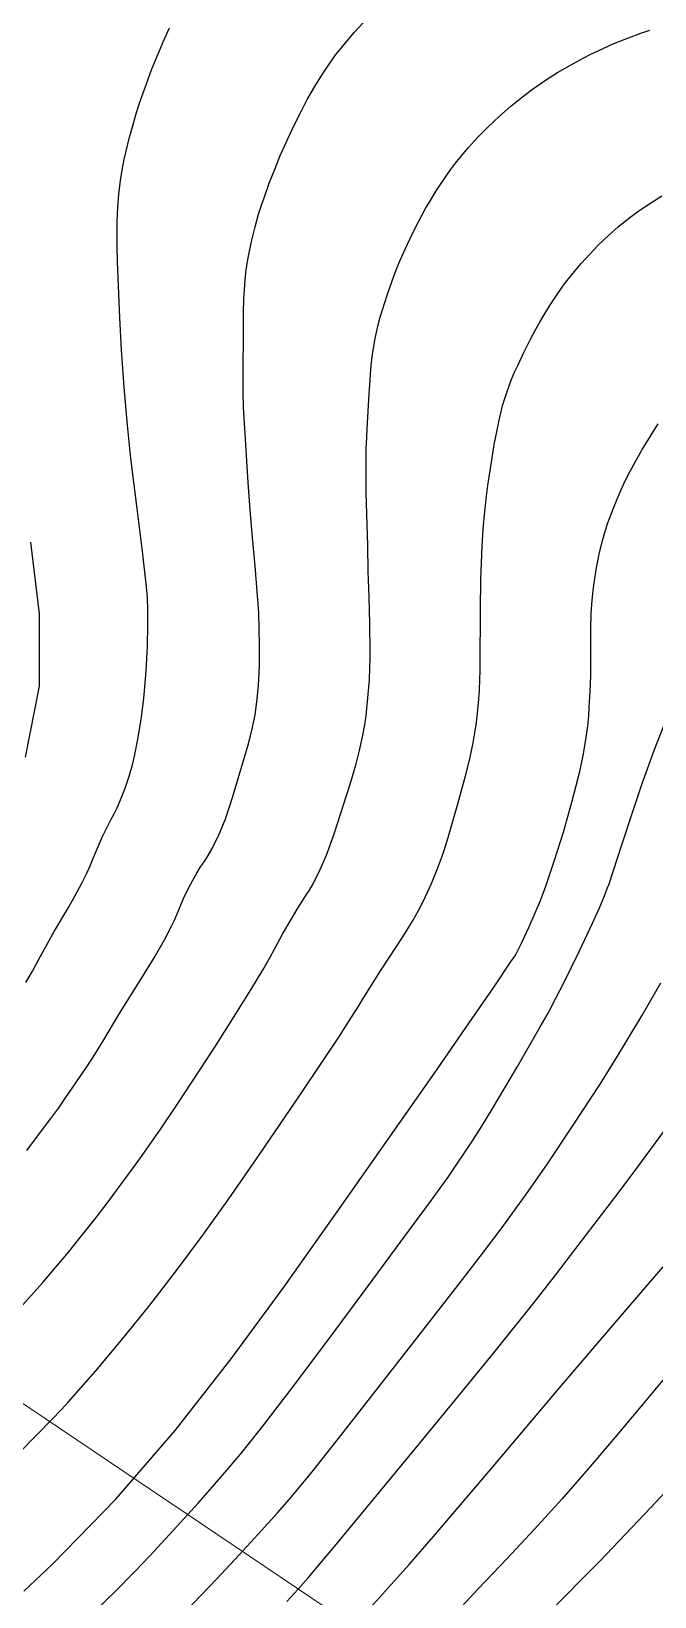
# Model space of a CAD drawing. Header units: millimetres. Extents: x 156921 to 159642, y 477538 to 479586.
# Drawn here: x 157585.42 to 157597.77, y 479088.57 to 479119.56 of the extents above; entities that cross this region are included whole.
import ezdxf

# ---------------------------------------------------------------- set-up
doc = ezdxf.new("R2010")
doc.units = ezdxf.units.MM
doc.header["$MEASUREMENT"] = 0
doc.linetypes.add('CONT', pattern=[2, 1, 1])
doc.layers.add('F0017111', color=94, linetype='Continuous', transparency=0.6)
doc.layers.add('F0017114', color=80, linetype='Continuous', transparency=0.6)
doc.layers.add('평면-임시폴대', color=136, linetype='Continuous', lineweight=9)

msp = doc.modelspace()

# ---------------------------------------------------------------- linework, layer by layer
at = {"layer": 'F0017111', "transparency": 33554521, "flags": 128}
for points in [[(157585.328, 479097.403), (157585.584, 479097.737), (157585.805, 479098.034), (157585.962, 479098.25), (157586.085, 479098.426), (157586.318, 479098.76), (157586.52, 479099.061), (157586.677, 479099.302), (157586.771, 479099.454), (157586.835, 479099.563), (157587.156, 479100.096), (157587.612, 479100.824), (157587.854, 479101.218), (157588.056, 479101.573), (157588.206, 479101.858), (157588.253, 479101.953), (157588.277, 479102.007), (157588.341, 479102.169), (157588.45, 479102.423), (157588.571, 479102.668), (157588.685, 479102.875), (157588.773, 479103.017), (157588.849, 479103.127), (157588.924, 479103.243), (157588.997, 479103.371), (157589.14, 479103.663), (157589.26, 479103.951), (157589.343, 479104.185), (157589.408, 479104.391), (157589.633, 479105.144), (157589.714, 479105.432), (157589.763, 479105.616), (157589.796, 479105.749), (157589.854, 479106.029), (157589.897, 479106.336), (157589.924, 479106.624), (157589.935, 479106.845), (157589.938, 479107.033), (157589.94, 479107.399), (157589.935, 479107.747), (157589.925, 479108.038), (157589.915, 479108.236), (157589.904, 479108.386), (157589.856, 479108.976), (157589.805, 479109.541), (157589.756, 479110.09), (157589.715, 479110.631), (157589.642, 479111.802), (157589.627, 479112.111), (157589.618, 479112.405), (157589.615, 479112.651), (157589.615, 479112.818), (157589.618, 479112.945), (157589.626, 479113.462), (157589.625, 479113.993), (157589.63, 479114.265), (157589.648, 479114.542), (157589.673, 479114.787), (157589.699, 479114.965), (157589.726, 479115.11), (157589.784, 479115.399), (157589.854, 479115.688), (157589.924, 479115.941), (157589.981, 479116.122), (157590.031, 479116.267), (157590.135, 479116.557), (157590.248, 479116.848), (157590.353, 479117.103), (157590.433, 479117.286), (157590.501, 479117.433), (157590.636, 479117.718), (157590.77, 479117.986), (157590.887, 479118.209), (157590.97, 479118.358), (157591.036, 479118.471), (157591.173, 479118.694), (157591.321, 479118.912), (157591.456, 479119.1), (157591.558, 479119.231), (157591.644, 479119.333), (157591.817, 479119.535), (157591.996, 479119.729)], [(157585.135, 479094.215), (157585.645, 479094.788), (157585.902, 479095.089), (157586.161, 479095.399), (157586.388, 479095.678), (157586.551, 479095.883), (157586.682, 479096.051), (157586.943, 479096.39), (157587.202, 479096.734), (157587.426, 479097.038), (157587.585, 479097.258), (157587.71, 479097.437), (157587.983, 479097.829), (157588.298, 479098.296), (157589.053, 479099.447), (157589.442, 479100.055), (157589.768, 479100.582), (157590.012, 479100.986), (157590.15, 479101.229), (157590.237, 479101.39), (157590.405, 479101.698), (157590.565, 479101.977), (157590.7, 479102.201), (157590.792, 479102.345), (157590.862, 479102.449), (157590.932, 479102.559), (157591.003, 479102.682), (157591.143, 479102.967), (157591.266, 479103.253), (157591.354, 479103.487), (157591.424, 479103.695), (157591.672, 479104.452), (157591.762, 479104.74), (157591.817, 479104.924), (157591.854, 479105.056), (157591.924, 479105.322), (157591.983, 479105.593), (157592.027, 479105.834), (157592.053, 479106.009), (157592.069, 479106.151), (157592.097, 479106.435), (157592.118, 479106.718), (157592.13, 479106.965), (157592.134, 479107.142), (157592.134, 479107.283), (157592.128, 479107.834), (157592.113, 479108.359), (157592.096, 479108.871), (157592.085, 479109.381), (157592.057, 479110.426), (157592.051, 479110.707), (157592.052, 479111.013), (157592.057, 479111.299), (157592.065, 479111.517), (157592.074, 479111.701), (157592.113, 479112.383), (157592.155, 479112.95), (157592.185, 479113.209), (157592.232, 479113.479), (157592.285, 479113.721), (157592.332, 479113.9), (157592.376, 479114.047), (157592.469, 479114.338), (157592.57, 479114.623), (157592.664, 479114.87), (157592.736, 479115.042), (157592.797, 479115.178), (157592.919, 479115.445), (157593.045, 479115.701), (157593.157, 479115.917), (157593.239, 479116.065), (157593.306, 479116.18), (157593.444, 479116.406), (157593.591, 479116.627), (157593.725, 479116.817), (157593.825, 479116.95), (157593.909, 479117.055), (157594.084, 479117.263), (157594.274, 479117.471), (157594.45, 479117.651), (157594.583, 479117.779), (157594.696, 479117.881), (157594.923, 479118.079), (157595.15, 479118.263), (157595.35, 479118.416), (157595.494, 479118.518), (157595.609, 479118.594), (157595.848, 479118.746), (157596.104, 479118.894), (157596.339, 479119.023), (157596.517, 479119.113), (157596.666, 479119.184), (157596.96, 479119.318), (157597.249, 479119.435), (157597.498, 479119.526), (157597.672, 479119.582)], [(157585.311, 479100.727), (157585.442, 479100.952), (157585.53, 479101.111), (157585.598, 479101.239), (157585.873, 479101.738), (157586.155, 479102.217), (157586.292, 479102.452), (157586.417, 479102.686), (157586.518, 479102.892), (157586.583, 479103.039), (157586.631, 479103.157), (157586.729, 479103.391), (157586.833, 479103.621), (157586.929, 479103.82), (157587.001, 479103.961), (157587.061, 479104.072), (157587.12, 479104.187), (157587.176, 479104.31), (157587.281, 479104.579), (157587.367, 479104.835), (157587.422, 479105.037), (157587.462, 479105.211), (157587.537, 479105.577), (157587.601, 479105.982), (157587.648, 479106.362), (157587.676, 479106.655), (157587.694, 479106.905), (157587.72, 479107.383), (157587.73, 479107.819), (157587.727, 479108.171), (157587.723, 479108.289), (157587.719, 479108.356), (157587.699, 479108.562), (157587.629, 479109.212), (157587.549, 479109.849), (157587.468, 479110.477), (157587.394, 479111.102), (157587.325, 479111.766), (157587.259, 479112.515), (157587.204, 479113.253), (157587.172, 479113.887), (157587.128, 479115.005), (157587.121, 479115.273), (157587.119, 479115.539), (157587.123, 479115.773), (157587.129, 479115.939), (157587.136, 479116.072), (157587.157, 479116.339), (157587.19, 479116.61), (157587.228, 479116.849), (157587.262, 479117.022), (157587.294, 479117.161), (157587.361, 479117.439), (157587.435, 479117.714), (157587.505, 479117.952), (157587.558, 479118.121), (157587.604, 479118.254), (157587.699, 479118.523), (157587.802, 479118.796), (157587.897, 479119.036), (157587.971, 479119.21), (157588.032, 479119.351), (157588.158, 479119.628)], [(157585.165, 479091.407), (157585.532, 479091.773), (157585.828, 479092.076), (157586.017, 479092.277), (157586.154, 479092.428), (157586.697, 479093.042), (157587.234, 479093.679), (157587.766, 479094.34), (157588.296, 479095.026), (157588.82, 479095.73), (157589.335, 479096.447), (157589.944, 479097.323), (157590.748, 479098.505), (157591.163, 479099.124), (157591.51, 479099.649), (157591.765, 479100.042), (157591.907, 479100.268), (157591.994, 479100.411), (157592.335, 479100.96), (157592.667, 479101.462), (157592.825, 479101.703), (157592.972, 479101.944), (157593.092, 479102.156), (157593.172, 479102.308), (157593.231, 479102.43), (157593.347, 479102.687), (157593.46, 479102.968), (157593.557, 479103.23), (157593.624, 479103.431), (157593.676, 479103.602), (157593.872, 479104.266), (157594.042, 479104.891), (157594.114, 479105.188), (157594.173, 479105.472), (157594.216, 479105.712), (157594.24, 479105.877), (157594.254, 479106.003), (157594.279, 479106.257), (157594.297, 479106.512), (157594.308, 479106.736), (157594.313, 479106.896), (157594.314, 479107.026), (157594.32, 479108.111), (157594.329, 479108.71), (157594.354, 479109.368), (157594.375, 479109.712), (157594.404, 479110.055), (157594.436, 479110.355), (157594.463, 479110.569), (157594.489, 479110.74), (157594.541, 479111.071), (157594.593, 479111.378), (157594.64, 479111.631), (157594.674, 479111.799), (157594.701, 479111.923), (157594.765, 479112.174), (157594.845, 479112.429), (157594.927, 479112.654), (157594.996, 479112.816), (157595.058, 479112.948), (157595.181, 479113.205), (157595.306, 479113.453), (157595.417, 479113.662), (157595.496, 479113.805), (157595.56, 479113.915), (157595.693, 479114.134), (157595.835, 479114.349), (157595.965, 479114.534), (157596.064, 479114.663), (157596.147, 479114.766), (157596.315, 479114.966), (157596.489, 479115.159), (157596.646, 479115.322), (157596.762, 479115.435), (157596.856, 479115.521), (157597.05, 479115.691), (157597.253, 479115.854), (157597.436, 479115.992), (157597.573, 479116.087), (157597.685, 479116.16), (157597.913, 479116.303)], [(157586.71, 479088.315), (157587.079, 479088.675), (157587.476, 479089.074), (157587.767, 479089.377), (157588.239, 479089.885), (157588.726, 479090.421), (157589.049, 479090.788), (157589.34, 479091.126), (157589.564, 479091.393), (157589.726, 479091.589), (157590.006, 479091.945), (157590.569, 479092.681), (157591.326, 479093.689), (157592.1, 479094.729), (157592.823, 479095.704), (157593.348, 479096.42), (157593.689, 479096.898), (157594.172, 479097.617), (157594.346, 479097.888), (157594.55, 479098.219), (157595.05, 479099.065), (157595.501, 479099.849), (157595.637, 479100.089), (157595.703, 479100.208), (157595.734, 479100.267), (157595.968, 479100.723), (157596.271, 479101.34), (157596.538, 479101.904), (157596.674, 479102.21), (157596.776, 479102.447), (157596.838, 479102.601), (157596.869, 479102.685), (157597.12, 479103.458), (157597.362, 479104.195), (157597.523, 479104.671), (157597.767, 479105.344), (157597.971, 479105.866)], [(157588.477, 479088.277), (157589.096, 479088.922), (157589.626, 479089.488), (157589.982, 479089.879), (157590.297, 479090.231), (157590.533, 479090.502), (157590.699, 479090.696), (157590.983, 479091.044), (157591.554, 479091.76), (157593.057, 479093.686), (157593.961, 479094.849), (157594.381, 479095.391), (157594.73, 479095.853), (157595.233, 479096.545), (157595.632, 479097.12), (157596.169, 479097.924), (157596.688, 479098.719), (157597.036, 479099.27), (157597.515, 479100.069), (157597.891, 479100.724)], [(157590.485, 479088.474), (157590.702, 479088.711), (157590.905, 479088.942), (157591.462, 479089.602), (157593.027, 479091.498), (157594.025, 479092.714), (157594.609, 479093.429), (157595.353, 479094.358), (157595.803, 479094.934), (157596.42, 479095.738), (157597.025, 479096.532), (157597.437, 479097.081), (157598.021, 479097.876)], [(157619.278, 479088.249), (157618.607, 479089.138), (157617, 479091.337), (157616.053, 479092.547), (157615.064, 479093.67), (157614.129, 479094.608), (157613.058, 479095.414), (157610.973, 479096.603), (157610.013, 479096.961), (157608.976, 479097.204), (157607.959, 479097.318), (157606.762, 479097.204), (157604.492, 479096.097), (157603.167, 479095.2), (157602.323, 479094.627), (157601.379, 479093.981), (157600.529, 479093.278), (157598.659, 479091.365), (157597.694, 479090.337), (157596.685, 479089.275), (157595.639, 479088.226)], [(157591.899, 479088.092), (157592.438, 479088.683), (157592.909, 479089.209), (157593.386, 479089.76), (157594.528, 479091.102), (157595.926, 479092.75), (157597.054, 479094.072), (157598.179, 479095.378)]]:
    msp.add_lwpolyline(points, dxfattribs=at)
at = {"layer": 'F0017114', "transparency": 33554521, "flags": 128}
for points in [[(157585.275, 479088.679), (157585.837, 479089.216), (157587.092, 479090.502), (157588.267, 479091.863), (157589.377, 479093.276), (157590.441, 479094.725), (157591.48, 479096.192), (157593.405, 479098.934), (157594.097, 479099.931), (157594.602, 479100.666), (157594.916, 479101.129), (157594.998, 479101.253), (157595.029, 479101.3), (157595.13, 479101.509), (157595.276, 479101.818), (157595.405, 479102.109), (157595.506, 479102.351), (157595.569, 479102.514), (157595.613, 479102.638), (157595.787, 479103.152), (157595.961, 479103.708), (157596.13, 479104.297), (157596.285, 479104.91), (157596.352, 479105.223), (157596.406, 479105.537), (157596.444, 479105.814), (157596.464, 479106.012), (157596.474, 479106.171), (157596.492, 479106.488), (157596.502, 479106.802), (157596.507, 479107.075), (157596.506, 479107.268), (157596.503, 479107.421), (157596.502, 479107.727), (157596.513, 479108.032), (157596.53, 479108.298), (157596.549, 479108.488), (157596.569, 479108.64), (157596.615, 479108.941), (157596.677, 479109.24), (157596.741, 479109.499), (157596.795, 479109.683), (157596.845, 479109.829), (157596.951, 479110.12), (157597.072, 479110.41), (157597.187, 479110.663), (157597.278, 479110.843), (157597.356, 479110.987), (157597.517, 479111.271), (157597.686, 479111.549), (157597.841, 479111.788)], [(157585.308, 479105.19), (157585.582, 479106.594), (157585.579, 479108.026), (157585.41, 479109.449)], [(157598.001, 479092.935), (157597.5, 479092.344), (157596.985, 479091.728), (157596.461, 479091.107), (157595.931, 479090.502), (157595.392, 479089.909), (157594.839, 479089.32), (157594.274, 479088.724), (157593.699, 479088.104)]]:
    msp.add_lwpolyline(points, dxfattribs=at)
at = {"layer": '평면-임시폴대', "linetype": 'CONT', "flags": 128}
msp.add_lwpolyline([(157265.079, 479308.061), (157607.161, 479077.634), (157607.589, 479077.346), (157608.022, 479077.054), (157608.455, 479076.763), (157608.888, 479076.472), (157609.321, 479076.181), (157609.755, 479075.89), (157610.188, 479075.599), (157610.621, 479075.308), (157611.055, 479075.018), (157611.488, 479074.727), (157611.922, 479074.437), (157612.355, 479074.147), (157612.789, 479073.856), (157613.223, 479073.566), (157613.657, 479073.276), (157614.091, 479072.986), (157614.525, 479072.697), (157614.959, 479072.407), (157615.393, 479072.118), (157615.827, 479071.828), (157616.261, 479071.539), (157616.696, 479071.25), (157617.13, 479070.96), (157617.565, 479070.671), (157617.999, 479070.383), (157618.434, 479070.094), (157618.869, 479069.805), (157619.303, 479069.517), (157619.738, 479069.228), (157620.173, 479068.94), (157620.608, 479068.652), (157621.043, 479068.363), (157621.479, 479068.075), (157621.914, 479067.788), (157622.349, 479067.5), (157622.784, 479067.212), (157623.22, 479066.924), (157623.655, 479066.637), (157624.091, 479066.35), (157624.527, 479066.062), (157624.962, 479065.775), (157625.398, 479065.488), (157625.834, 479065.201), (157626.27, 479064.914), (157626.706, 479064.628), (157627.142, 479064.341), (157627.578, 479064.055), (157628.015, 479063.768), (157628.451, 479063.482), (157628.887, 479063.196), (157629.324, 479062.91), (157629.76, 479062.624), (157630.197, 479062.338), (157630.633, 479062.052), (157631.07, 479061.767), (157631.507, 479061.481), (157631.944, 479061.196), (157632.381, 479060.91), (157632.818, 479060.625), (157633.255, 479060.34), (157633.692, 479060.055), (157634.129, 479059.77), (157634.567, 479059.486), (157635.004, 479059.201), (157635.441, 479058.917), (157635.879, 479058.632), (157636.317, 479058.348), (157636.754, 479058.064), (157637.192, 479057.779), (157637.63, 479057.496), (157638.068, 479057.212), (157638.506, 479056.928), (157638.944, 479056.644), (157639.382, 479056.361), (157639.82, 479056.077), (157640.258, 479055.794), (157640.696, 479055.511), (157641.135, 479055.228), (157641.573, 479054.945), (157642.012, 479054.662), (157642.45, 479054.379), (157642.889, 479054.096), (157643.328, 479053.814), (157643.767, 479053.531), (157644.205, 479053.249), (157644.644, 479052.967), (157645.083, 479052.685), (157645.522, 479052.403), (157645.962, 479052.121), (157646.401, 479051.839), (157646.84, 479051.557), (157647.279, 479051.276), (157647.719, 479050.994), (157648.158, 479050.713), (157648.598, 479050.432), (157649.038, 479050.151), (157649.477, 479049.87), (157649.917, 479049.589), (157650.357, 479049.308), (157650.797, 479049.027), (157651.237, 479048.747), (157651.677, 479048.466), (157652.117, 479048.186), (157652.557, 479047.905), (157652.998, 479047.625), (157653.438, 479047.345), (157653.878, 479047.065), (157654.319, 479046.786), (157654.759, 479046.506), (157655.2, 479046.226), (157655.641, 479045.947), (157656.081, 479045.667), (157656.522, 479045.388), (157656.963, 479045.109), (157657.404, 479044.83), (157657.845, 479044.551), (157658.286, 479044.272), (157658.727, 479043.994), (157659.169, 479043.715), (157659.61, 479043.436), (157660.051, 479043.158), (157660.493, 479042.88), (157660.934, 479042.602), (157661.376, 479042.324), (157661.818, 479042.046), (157662.259, 479041.768), (157662.701, 479041.49), (157663.143, 479041.213), (157663.585, 479040.935), (157664.027, 479040.658), (157664.469, 479040.38), (157664.911, 479040.103), (157665.353, 479039.826), (157665.796, 479039.549), (157666.238, 479039.272), (157666.681, 479038.996), (157667.123, 479038.719), (157667.566, 479038.443), (157668.008, 479038.166), (157668.451, 479037.89), (157668.894, 479037.614), (157669.337, 479037.338), (157669.779, 479037.062), (157670.222, 479036.786), (157670.666, 479036.51), (157671.109, 479036.235), (157671.552, 479035.959), (157671.995, 479035.684), (157672.438, 479035.408), (157672.882, 479035.133), (157673.325, 479034.858), (157673.769, 479034.583), (157674.212, 479034.308), (157674.656, 479034.034), (157675.1, 479033.759), (157675.544, 479033.485), (157675.987, 479033.21), (157676.431, 479032.936), (157676.875, 479032.662), (157677.32, 479032.388), (157677.764, 479032.114), (157678.208, 479031.84), (157678.652, 479031.566), (157679.097, 479031.293), (157679.541, 479031.019), (157679.985, 479030.746), (157680.43, 479030.472), (157680.875, 479030.199), (157681.319, 479029.926), (157681.764, 479029.653), (157682.209, 479029.38), (157682.654, 479029.108), (157683.099, 479028.835), (157683.544, 479028.563), (157683.989, 479028.29), (157684.434, 479028.018), (157684.879, 479027.746), (157685.325, 479027.474), (157685.77, 479027.202), (157686.216, 479026.93), (157686.661, 479026.658), (157687.107, 479026.387), (157687.552, 479026.115), (157687.998, 479025.844), (157688.444, 479025.572), (157688.89, 479025.301), (157689.336, 479025.03), (157689.782, 479024.759), (157690.228, 479024.488), (157690.674, 479024.218), (157691.12, 479023.947), (157691.566, 479023.676), (157692.012, 479023.406), (157692.459, 479023.136), (157692.905, 479022.866), (157693.352, 479022.596), (157693.798, 479022.326), (157694.245, 479022.056), (157694.692, 479021.786), (157695.139, 479021.517), (157695.586, 479021.247), (157696.032, 479020.978), (157696.479, 479020.708), (157696.927, 479020.439), (157697.374, 479020.17), (157697.821, 479019.901), (157698.268, 479019.632), (157698.715, 479019.364), (157699.163, 479019.095), (157699.61, 479018.827), (157700.058, 479018.558), (157700.505, 479018.29), (157700.953, 479018.022), (157701.401, 479017.754), (157701.849, 479017.486), (157702.297, 479017.218), (157702.745, 479016.95), (157703.193, 479016.683), (157703.641, 479016.415), (157704.089, 479016.148), (157704.537, 479015.881), (157704.985, 479015.613), (157705.434, 479015.346), (157705.882, 479015.079), (157706.33, 479014.813), (157706.779, 479014.546), (157707.228, 479014.279), (157707.676, 479014.013), (157708.125, 479013.747), (157708.574, 479013.48), (157709.023, 479013.214), (157709.472, 479012.948), (157709.921, 479012.682), (157710.37, 479012.416), (157710.819, 479012.151), (157711.268, 479011.885), (157711.717, 479011.62), (157712.167, 479011.354), (157712.616, 479011.089), (157713.066, 479010.824), (157713.515, 479010.559), (157713.965, 479010.294), (157714.414, 479010.029), (157714.864, 479009.765), (157715.314, 479009.5), (157715.764, 479009.236), (157716.214, 479008.971), (157716.664, 479008.707), (157717.114, 479008.443), (157717.564, 479008.179), (157718.014, 479007.915), (157718.464, 479007.651), (157718.915, 479007.388), (157719.365, 479007.124), (157719.816, 479006.861), (157720.266, 479006.597), (157720.717, 479006.334), (157721.167, 479006.071), (157721.618, 479005.808), (157722.069, 479005.545), (157722.52, 479005.282), (157722.971, 479005.02), (157723.422, 479004.757), (157723.873, 479004.495), (157724.324, 479004.232), (157724.775, 479003.97), (157725.226, 479003.708), (157725.678, 479003.446), (157726.129, 479003.184), (157726.58, 479002.923), (157727.032, 479002.661), (157727.483, 479002.399), (157727.935, 479002.138), (157728.387, 479001.877), (157728.839, 479001.615), (157729.29, 479001.354), (157729.742, 479001.093), (157730.194, 479000.833), (157730.646, 479000.572), (157731.098, 479000.311), (157731.551, 479000.051), (157732.003, 478999.79), (157732.455, 478999.53), (157732.908, 478999.27), (157733.36, 478999.01), (157733.812, 478998.75), (157734.265, 478998.49), (157734.718, 478998.23), (157735.17, 478997.971), (157735.623, 478997.711), (157736.076, 478997.452), (157736.529, 478997.193), (157736.982, 478996.933), (157737.435, 478996.674), (157737.888, 478996.416), (157738.341, 478996.157), (157738.794, 478995.898), (157739.247, 478995.639), (157739.701, 478995.381), (157740.154, 478995.123), (157740.608, 478994.864), (157741.061, 478994.606), (157741.515, 478994.348), (157741.968, 478994.09), (157742.422, 478993.832), (157742.876, 478993.575), (157743.33, 478993.317), (157743.784, 478993.06), (157744.238, 478992.802), (157744.692, 478992.545), (157745.146, 478992.288), (157745.6, 478992.031), (157746.054, 478991.774), (157746.508, 478991.517), (157746.963, 478991.261), (157747.417, 478991.004), (157747.872, 478990.748), (157748.326, 478990.492), (157748.781, 478990.235), (157749.236, 478989.979), (157749.69, 478989.723), (157750.145, 478989.467), (157750.6, 478989.212), (157751.055, 478988.956), (157751.51, 478988.701), (157751.965, 478988.445), (157752.42, 478988.19), (157752.875, 478987.935), (157753.331, 478987.68), (157753.786, 478987.425), (157754.241, 478987.17), (157754.697, 478986.915), (157755.152, 478986.66), (157755.608, 478986.406), (157756.063, 478986.152), (157756.519, 478985.897), (157756.975, 478985.643), (157757.431, 478985.389), (157757.887, 478985.135), (157758.343, 478984.881), (157758.799, 478984.628), (157759.255, 478984.374), (157759.711, 478984.121), (157760.167, 478983.867), (157760.623, 478983.614), (157761.08, 478983.361), (157761.536, 478983.108), (157761.993, 478982.855), (157762.449, 478982.602), (157762.906, 478982.35), (157763.362, 478982.097), (157763.819, 478981.845), (157764.276, 478981.592), (157764.733, 478981.34), (157765.19, 478981.088), (157765.647, 478980.836), (157766.104, 478980.584), (157766.561, 478980.332), (157767.018, 478980.081), (157767.475, 478979.829), (157767.932, 478979.578), (157768.39, 478979.326), (157768.847, 478979.075), (157769.305, 478978.824), (157769.762, 478978.573), (157770.22, 478978.322), (157770.677, 478978.072), (157771.135, 478977.821), (157771.593, 478977.57), (157772.051, 478977.32), (157772.509, 478977.07), (157772.967, 478976.82), (157773.425, 478976.57), (157773.883, 478976.32), (157774.341, 478976.07), (157774.799, 478975.82), (157775.257, 478975.571), (157775.716, 478975.321), (157776.174, 478975.072), (157776.633, 478974.823), (157777.091, 478974.573), (157777.55, 478974.324), (157778.008, 478974.076), (157778.467, 478973.827), (157778.926, 478973.578), (157779.385, 478973.33), (157779.844, 478973.081), (157780.303, 478972.833), (157780.762, 478972.585), (157781.221, 478972.336), (157781.68, 478972.088), (157782.139, 478971.841), (157782.598, 478971.593), (157783.058, 478971.345), (157783.517, 478971.098), (157783.977, 478970.85), (157784.436, 478970.603), (157784.896, 478970.356), (157785.355, 478970.109), (157785.815, 478969.862), (157786.275, 478969.615), (157786.735, 478969.368), (157787.195, 478969.122), (157787.655, 478968.875), (157788.115, 478968.629), (157788.575, 478968.383), (157789.035, 478968.136), (157789.495, 478967.89), (157789.955, 478967.644), (157790.416, 478967.399), (157790.876, 478967.153), (157791.336, 478966.907), (157791.797, 478966.662), (157792.257, 478966.417), (157792.718, 478966.171), (157793.179, 478965.926), (157793.64, 478965.681), (157793.93, 478965.527)], dxfattribs=at)

doc.saveas('drawing.dxf')
